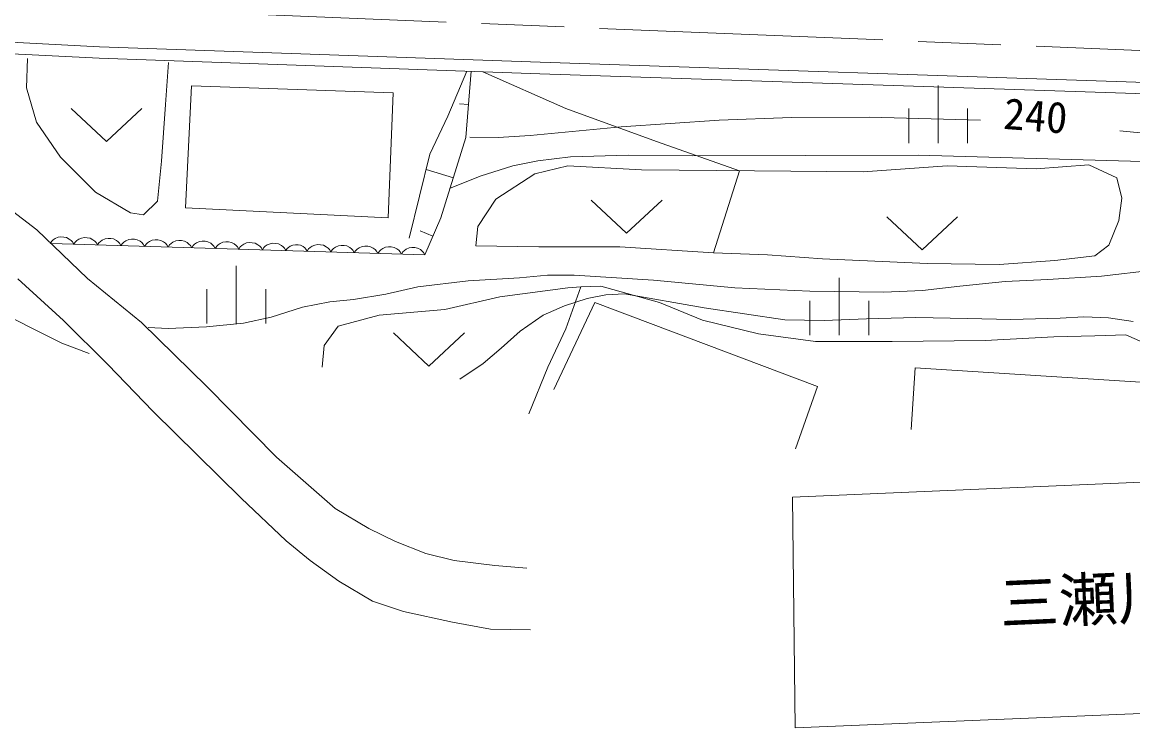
# Model space of a CAD drawing. Units: millimetres, scale not verified. Extents: x 40000 to 680000, y 20000 to 380000.
# Drawn here: x 115120 to 162116, y 244050 to 273892 of the extents above; entities that cross this region are included whole.
import ezdxf
from ezdxf.enums import TextEntityAlignment as Align

# ---------------------------------------------------------------- set-up
doc = ezdxf.new("R2010")
doc.units = ezdxf.units.MM
doc.header["$LTSCALE"] = 1000
doc.linetypes.add('CHAIN', pattern=[18.5, 12, -1.5, 3.5, -1.5])
doc.layers.add('M-BGD', color=7, linetype='Continuous', lineweight=13)
doc.layers.add('M-BMK', color=2, linetype='CHAIN', lineweight=13)
doc.layers.add('M-BMK-HTXT', color=7, linetype='Continuous')
doc.styles.add('ＭＳ ゴシック', font='')
doc.styles.get('ＭＳ ゴシック').set_extended_font_data('MS Gothic')

msp = doc.modelspace()

# ---------------------------------------------------------------- linework, layer by layer
at = {"layer": 'M-BGD'}
for p, q in [((102860, 273645), (118394, 272857)), ((102838, 273158), (118372, 272370)), ((118394, 272857), (137045, 272201)), ((115350, 272352), (115307, 271114)), ((118372, 272370), (137028, 271714)), ((121180, 270412), (121307, 272187)), ((137045, 272201), (163097, 271334)), ((133137, 269917), (133941, 271822)), ((134113, 271816), (133897, 269009)), ((134616, 271799), (138122, 270247)), ((137028, 271714), (163089, 270847)), ((122025, 266037), (122281, 271195)), ((122281, 271195), (130813, 270908)), ((153881, 271218), (153881, 268781)), ((115307, 271114), (115730, 269669)), ((130813, 270908), (130602, 265624)), ((117191, 270247), (118687, 268844)), ((118687, 268844), (120184, 270247)), ((121011, 268018), (121180, 270412)), ((134005, 270413), (133621, 270441)), ((138122, 270247), (141967, 268844)), ((152634, 270243), (152634, 268781)), ((155128, 270243), (155128, 268781)), ((132376, 268307), (133137, 269917)), ((115730, 269669), (116744, 268183)), ((133897, 269009), (132841, 265624)), ((141967, 268844), (145472, 267611)), ((115738, 265113), (111365, 268439)), ((116744, 268183), (118223, 266698)), ((120842, 266326), (121011, 268018)), ((131489, 264758), (132376, 268307)), ((133369, 267317), (132214, 267661)), ((135164, 266409), (136812, 267482)), ((136812, 267482), (138206, 267812)), ((138206, 267812), (141333, 267647)), ((141333, 267647), (146107, 267606)), ((145472, 267611), (144375, 264138)), ((146107, 267606), (150712, 267564)), ((150712, 267564), (154261, 267812)), ((154261, 267812), (158021, 267688)), ((158021, 267688), (160260, 267853)), ((160260, 267853), (161443, 267317)), ((161443, 267317), (161654, 266450)), ((118223, 266698), (119701, 265831)), ((120251, 265748), (120842, 266326)), ((130602, 265624), (122025, 266037)), ((134404, 265253), (135164, 266409)), ((139202, 266367), (140699, 264964)), ((140699, 264964), (142196, 266367)), ((161654, 266450), (161528, 265500)), ((119701, 265831), (120251, 265748)), ((132841, 265624), (132165, 264056)), ((151708, 265666), (153205, 264262)), ((153205, 264262), (154701, 265666)), ((117880, 263057), (115738, 265113)), ((132503, 264840), (131962, 265062)), ((134319, 264427), (134404, 265253)), ((161528, 265500), (161105, 264469)), ((116371, 264626), (116308, 264530)), ((116433, 264683), (116371, 264626)), ((116514, 264739), (116433, 264683)), ((116636, 264794), (116514, 264739)), ((116756, 264810), (116636, 264794)), ((116876, 264806), (116756, 264810)), ((116995, 264783), (116876, 264806)), ((117113, 264721), (116995, 264783)), ((117191, 264660), (117113, 264721)), ((117249, 264600), (117191, 264660)), ((117305, 264501), (117249, 264600)), ((117368, 264596), (117305, 264501)), ((117430, 264653), (117368, 264596)), ((117512, 264709), (117430, 264653)), ((117633, 264764), (117512, 264709)), ((117753, 264780), (117633, 264764)), ((117873, 264776), (117753, 264780)), ((117992, 264753), (117873, 264776)), ((118110, 264691), (117992, 264753)), ((118188, 264630), (118110, 264691)), ((118246, 264570), (118188, 264630)), ((118427, 264623), (118366, 264566)), ((118509, 264679), (118427, 264623)), ((118630, 264734), (118509, 264679)), ((118751, 264750), (118630, 264734)), ((118870, 264746), (118751, 264750)), ((118989, 264723), (118870, 264746)), ((119107, 264661), (118989, 264723)), ((119185, 264600), (119107, 264661)), ((119243, 264540), (119185, 264600)), ((119425, 264593), (119363, 264537)), ((119506, 264649), (119425, 264593)), ((119628, 264704), (119506, 264649)), ((119748, 264720), (119628, 264704)), ((119868, 264716), (119748, 264720)), ((119987, 264693), (119868, 264716)), ((120105, 264631), (119987, 264693)), ((120183, 264571), (120105, 264631)), ((120503, 264619), (120422, 264563)), ((120625, 264674), (120503, 264619)), ((120745, 264690), (120625, 264674)), ((120865, 264687), (120745, 264690)), ((120984, 264664), (120865, 264687)), ((121102, 264601), (120984, 264664)), ((121180, 264541), (121102, 264601)), ((121501, 264590), (121419, 264533)), ((121622, 264644), (121501, 264590)), ((121743, 264660), (121622, 264644)), ((121862, 264657), (121743, 264660)), ((121981, 264634), (121862, 264657)), ((122099, 264572), (121981, 264634)), ((122620, 264615), (122498, 264560)), ((122740, 264630), (122620, 264615)), ((122859, 264627), (122740, 264630)), ((122979, 264604), (122859, 264627)), ((123096, 264542), (122979, 264604)), ((123737, 264601), (123617, 264585)), ((123857, 264597), (123737, 264601)), ((123976, 264574), (123857, 264597)), ((132165, 264056), (116346, 264529)), ((118303, 264471), (118246, 264570)), ((118366, 264566), (118303, 264471)), ((119300, 264441), (119243, 264540)), ((119363, 264537), (119300, 264441)), ((120241, 264510), (120183, 264571)), ((120297, 264411), (120241, 264510)), ((120360, 264507), (120297, 264411)), ((120422, 264563), (120360, 264507)), ((121238, 264480), (121180, 264541)), ((121295, 264381), (121238, 264480)), ((121357, 264477), (121295, 264381)), ((121419, 264533), (121357, 264477)), ((122177, 264511), (122099, 264572)), ((122235, 264451), (122177, 264511)), ((122292, 264351), (122235, 264451)), ((122355, 264447), (122292, 264351)), ((122416, 264504), (122355, 264447)), ((122498, 264560), (122416, 264504)), ((123174, 264481), (123096, 264542)), ((123232, 264421), (123174, 264481)), ((123289, 264321), (123232, 264421)), ((123352, 264417), (123289, 264321)), ((123414, 264474), (123352, 264417)), ((123495, 264530), (123414, 264474)), ((123617, 264585), (123495, 264530)), ((124094, 264512), (123976, 264574)), ((124172, 264451), (124094, 264512)), ((124230, 264391), (124172, 264451)), ((124286, 264292), (124230, 264391)), ((124349, 264387), (124286, 264292)), ((124411, 264444), (124349, 264387)), ((124493, 264500), (124411, 264444)), ((124614, 264555), (124493, 264500)), ((124734, 264571), (124614, 264555)), ((124854, 264567), (124734, 264571)), ((124973, 264544), (124854, 264567)), ((125091, 264482), (124973, 264544)), ((125169, 264421), (125091, 264482)), ((125227, 264361), (125169, 264421)), ((125284, 264262), (125227, 264361)), ((125347, 264357), (125284, 264262)), ((125408, 264414), (125347, 264357)), ((125490, 264470), (125408, 264414)), ((125611, 264525), (125490, 264470)), ((125732, 264541), (125611, 264525)), ((125851, 264537), (125732, 264541)), ((125970, 264514), (125851, 264537)), ((126088, 264452), (125970, 264514)), ((126166, 264391), (126088, 264452)), ((126224, 264331), (126166, 264391)), ((126281, 264232), (126224, 264331)), ((126338, 264318), (126281, 264232)), ((126393, 264369), (126338, 264318)), ((126466, 264419), (126393, 264369)), ((126576, 264469), (126466, 264419)), ((126684, 264483), (126576, 264469)), ((126792, 264480), (126684, 264483)), ((126899, 264459), (126792, 264480)), ((127005, 264403), (126899, 264459)), ((127075, 264349), (127005, 264403)), ((127127, 264294), (127075, 264349)), ((127178, 264205), (127127, 264294)), ((127241, 264301), (127178, 264205)), ((127303, 264357), (127241, 264301)), ((127385, 264413), (127303, 264357)), ((127506, 264468), (127385, 264413)), ((127626, 264484), (127506, 264468)), ((127746, 264481), (127626, 264484)), ((127865, 264458), (127746, 264481)), ((127983, 264396), (127865, 264458)), ((128061, 264335), (127983, 264396)), ((128119, 264274), (128061, 264335)), ((128176, 264175), (128119, 264274)), ((128239, 264271), (128176, 264175)), ((128300, 264328), (128239, 264271)), ((128382, 264384), (128300, 264328)), ((128503, 264438), (128382, 264384)), ((128624, 264454), (128503, 264438)), ((128743, 264451), (128624, 264454)), ((128862, 264428), (128743, 264451)), ((128980, 264366), (128862, 264428)), ((129058, 264305), (128980, 264366)), ((129116, 264245), (129058, 264305)), ((129173, 264145), (129116, 264245)), ((129236, 264241), (129173, 264145)), ((129298, 264298), (129236, 264241)), ((129379, 264354), (129298, 264298)), ((129501, 264409), (129379, 264354)), ((129621, 264425), (129501, 264409)), ((129741, 264421), (129621, 264425)), ((129860, 264398), (129741, 264421)), ((129978, 264336), (129860, 264398)), ((130055, 264275), (129978, 264336)), ((130113, 264215), (130055, 264275)), ((130170, 264116), (130113, 264215)), ((130233, 264211), (130170, 264116)), ((130295, 264268), (130233, 264211)), ((130376, 264324), (130295, 264268)), ((130498, 264379), (130376, 264324)), ((130618, 264395), (130498, 264379)), ((130738, 264391), (130618, 264395)), ((130857, 264368), (130738, 264391)), ((130975, 264306), (130857, 264368)), ((131053, 264245), (130975, 264306)), ((131111, 264185), (131053, 264245)), ((131168, 264086), (131111, 264185)), ((131230, 264181), (131168, 264086)), ((131292, 264238), (131230, 264181)), ((131374, 264294), (131292, 264238)), ((131495, 264349), (131374, 264294)), ((131615, 264365), (131495, 264349)), ((131735, 264361), (131615, 264365)), ((131854, 264338), (131735, 264361)), ((131972, 264276), (131854, 264338)), ((132050, 264215), (131972, 264276)), ((132108, 264155), (132050, 264215)), ((132165, 264056), (132108, 264155)), ((136981, 264386), (134319, 264427)), ((140403, 264386), (136981, 264386)), ((140403, 264386), (144375, 264138)), ((146656, 264056), (144375, 264138)), ((161105, 264469), (160514, 264015)), ((148980, 263891), (146656, 264056)), ((153416, 263684), (148980, 263891)), ((156458, 263643), (153416, 263684)), ((158824, 263808), (156458, 263643)), ((160514, 264015), (158824, 263808)), ((124180, 263582), (124180, 261145)), ((114934, 263043), (116865, 261280)), ((120172, 261185), (117880, 263057)), ((138756, 262694), (139601, 262735)), ((139601, 262735), (142093, 262033)), ((149698, 263087), (149698, 260650)), ((122933, 262607), (122933, 261145)), ((125427, 262607), (125427, 261145)), ((133010, 261744), (135333, 262281)), ((135333, 262281), (138206, 262652)), ((138756, 262694), (138122, 260919)), ((138206, 262652), (138756, 262694)), ((137615, 258360), (139347, 262033)), ((139347, 262033), (148769, 258484)), ((142093, 262033), (143910, 261290)), ((148451, 262112), (148451, 260650)), ((150945, 262112), (150945, 260650)), ((128489, 261043), (130221, 261497)), ((130221, 261497), (133010, 261744)), ((116865, 261280), (118744, 259408)), ((122952, 258469), (120172, 261185)), ((127898, 260217), (128489, 261043)), ((138122, 260919), (137361, 259309)), ((143910, 261290), (146276, 260712)), ((130837, 260754), (132334, 259350)), ((132334, 259350), (133830, 260754)), ((146276, 260712), (148684, 260382)), ((148684, 260382), (151937, 260382)), ((151937, 260382), (155866, 260424)), ((155866, 260424), (158782, 260589)), ((158782, 260589), (160514, 260630)), ((160514, 260630), (161823, 260671)), ((161823, 260671), (162753, 260258)), ((127813, 259309), (127898, 260217)), ((118744, 259408), (120660, 257426)), ((137361, 259309), (136559, 257328)), ((152740, 256667), (152909, 259268)), ((152909, 259268), (162668, 258649)), ((148769, 258484), (147839, 255842)), ((125883, 255495), (122952, 258469)), ((120660, 257426), (124380, 253755)), ((128363, 253329), (125883, 255495)), ((147715, 253805), (187344, 255495)), ((147829, 244050), (147715, 253805)), ((124380, 253755), (126296, 251956)), ((129791, 252485), (128363, 253329)), ((130918, 251935), (129791, 252485)), ((126296, 251956), (127311, 251127)), ((132195, 251421), (130918, 251935)), ((127311, 251127), (128513, 250246)), ((133398, 251127), (132195, 251421)), ((135126, 250907), (133398, 251127)), ((136479, 250797), (135126, 250907)), ((128513, 250246), (129941, 249402)), ((129941, 249402), (131256, 248961)), ((131256, 248961), (133323, 248521)), ((133323, 248521), (134938, 248227)), ((134938, 248227), (136629, 248190)), ((187863, 245689), (147829, 244050))]:
    msp.add_line(p, q, dxfattribs=at)
for points in [[(134066, 269033), (135263, 269012), (136614, 269101), (140460, 269461), (144611, 269744), (147671, 269858), (150969, 269877), (155672, 269749)], [(161570, 269295), (171055, 268379), (173234, 268117), (175274, 267974), (177657, 267957), (180242, 267829), (181798, 267527)], [(133202, 266855), (134496, 267375), (135884, 267813), (136941, 268031), (138328, 268192), (140772, 268264), (143472, 268240), (153029, 268271), (162518, 267997), (165998, 267735), (169617, 267360), (179017, 266220), (181509, 265955), (184098, 265782), (185932, 265775), (188125, 265876), (191766, 266033), (195469, 266301)], [(162976, 263408), (160796, 263156), (158517, 263004), (156723, 262923), (154796, 262732), (153211, 262551), (151583, 262476), (148444, 262518), (145283, 262664), (141841, 262988), (138473, 263198), (137354, 263193), (136162, 263083), (133990, 262959), (131866, 262703), (130504, 262385), (129136, 262167), (128141, 262069), (126984, 261844), (125654, 261422), (124482, 261164), (122916, 261003), (121299, 260940), (120451, 260978)], [(133642, 258795), (134625, 259463), (135384, 260104), (136198, 260822), (137165, 261496), (138074, 261896), (139033, 262204), (139815, 262368), (140613, 262402), (143975, 261806), (147398, 261308), (149053, 261274), (150848, 261343), (152932, 261405), (155127, 261366), (156953, 261324), (159049, 261381), (160045, 261438), (161090, 261393), (162130, 261230)], [(113604, 261909), (116797, 260316), (117955, 259887)]]:
    msp.add_lwpolyline(points, dxfattribs=at)
at = {"layer": 'M-BMK'}
msp.add_line((102580, 275135), (163076, 272670), dxfattribs=at)

# ---------------------------------------------------------------- texts
at = {"layer": 'M-BGD', "style": 'ＭＳ ゴシック'}
msp.add_text('240', height=1320, rotation=355.603, dxfattribs=at).set_placement((156581, 268990), align=Align.BOTTOM_LEFT)
at = {"layer": 'M-BMK-HTXT', "style": 'ＭＳ ゴシック'}
msp.add_text('三瀬川小学校 跡地', height=1833, rotation=2.638, dxfattribs=at).set_placement((156547, 247839), align=Align.BOTTOM_LEFT)

doc.saveas('drawing.dxf')
